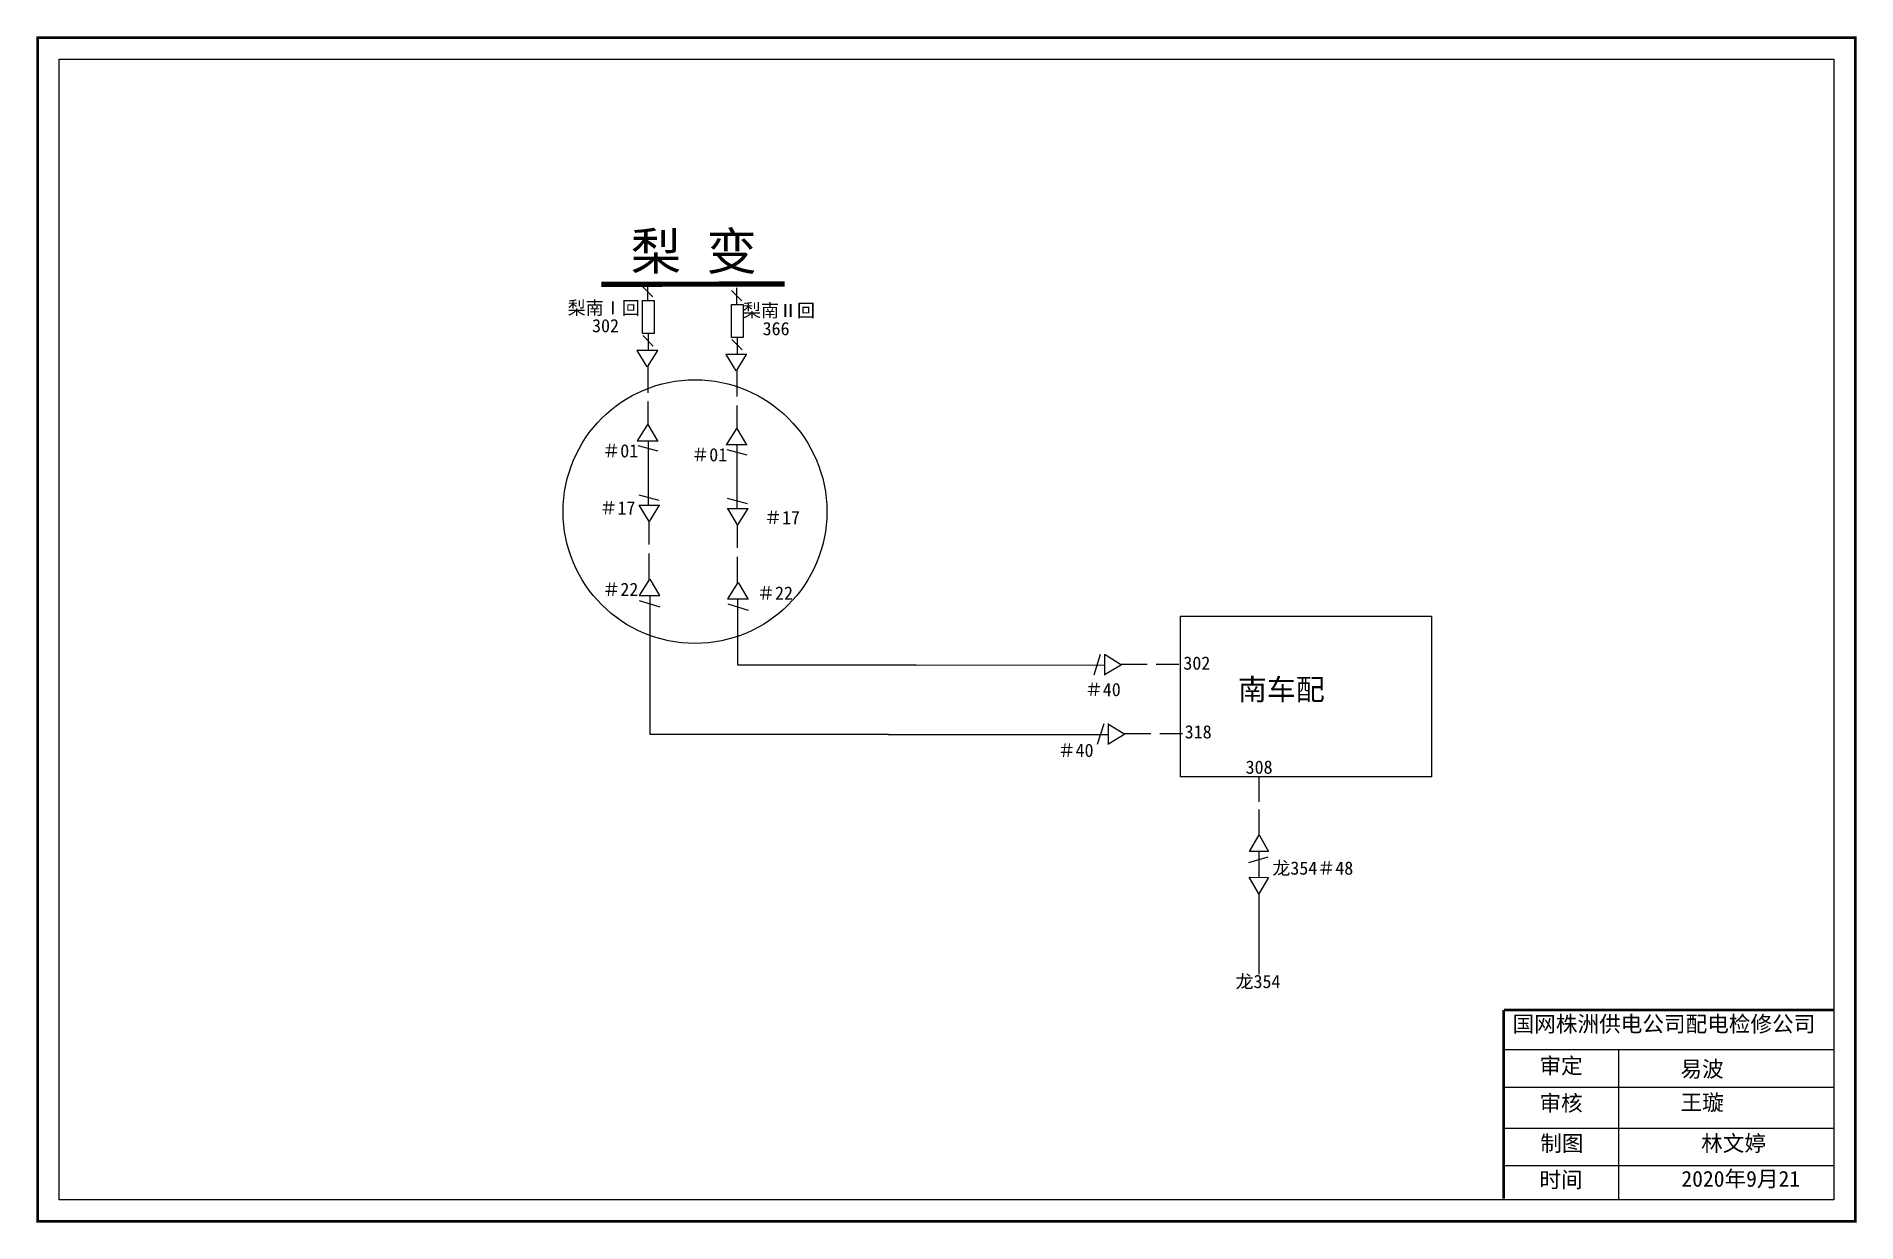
# Model space of a CAD drawing. Extents: x 0 to 345, y 0 to 224.
import ezdxf

# ---------------------------------------------------------------- set-up
doc = ezdxf.new("R2010")
doc.units = 0
doc.header["$LTSCALE"] = 0.774411
doc.linetypes.add('ACAD_ISO02W100', pattern=[15, 12, -3])
doc.layers.get('0').update_dxf_attribs({"linetype": 'CONTINUOUS'})
doc.styles.get("Standard").update_dxf_attribs({"font": '', "height": 2.5})
doc.styles.add('字体', font='simkai_0.ttf', dxfattribs={"height": 2.5})
doc.styles.get('Standard').set_extended_font_data('SimSun')

msp = doc.modelspace()

# ---------------------------------------------------------------- linework, layer by layer
at = {"linetype": 'Continuous'}
for p, q in [((116.69, 174.88), (114.71, 176.86)), ((133.53, 174.13), (131.55, 176.11)), ((116.78, 165.58), (114.8, 167.56)), ((115.79, 167.9), (115.8, 164.76)), ((133.62, 164.83), (131.64, 166.81)), ((132.64, 167.15), (132.64, 164.01)), ((113.66, 164.77), (117.61, 164.77)), ((115.6, 161.66), (113.75, 164.74)), ((117.54, 164.74), (115.6, 161.66)), ((130.5, 164.02), (134.45, 164.02)), ((132.44, 160.91), (130.59, 163.99)), ((134.38, 163.99), (132.44, 160.91)), ((115.72, 161.68), (115.72, 156.75)), ((132.57, 160.94), (132.57, 156)), ((115.72, 155.05), (115.72, 150.77)), ((132.57, 154.31), (132.57, 150.02)), ((113.79, 147.63), (115.73, 150.71)), ((115.73, 150.71), (117.58, 147.63)), ((130.64, 146.88), (132.57, 149.96)), ((132.57, 149.96), (134.42, 146.88)), ((117.67, 147.6), (113.72, 147.6)), ((113.82, 146.76), (117.63, 145.76)), ((134.51, 146.85), (130.57, 146.85)), ((130.66, 146.02), (134.47, 145.01)), ((114.03, 135.49), (117.98, 135.49)), ((117.88, 136.32), (114.07, 137.33)), ((115.97, 132.37), (114.12, 135.46)), ((117.9, 135.46), (115.97, 132.37)), ((130.77, 134.86), (134.72, 134.86)), ((134.62, 135.69), (130.81, 136.7)), ((132.71, 131.75), (130.86, 134.83)), ((134.65, 134.83), (132.71, 131.75)), ((115.97, 128.03), (115.97, 132.32)), ((132.72, 127.41), (132.72, 131.69)), ((115.97, 121.4), (115.97, 126.34)), ((132.72, 120.78), (132.72, 125.71)), ((114.16, 118.35), (116.1, 121.43)), ((116.1, 121.43), (117.95, 118.35)), ((130.91, 117.72), (132.84, 120.8)), ((132.84, 120.8), (134.69, 117.72)), ((118.04, 118.32), (114.09, 118.32)), ((134.78, 117.69), (130.83, 117.69)), ((277.77, 32.44), (340.14, 32.44)), ((299.42, 32.44), (299.42, 4.1)), ((277.77, 25.34), (340.14, 25.34)), ((277.77, 17.59), (340.14, 17.59)), ((277.77, 10.49), (340.14, 10.49))]:
    msp.add_line(p, q, dxfattribs=at)
at = {"linetype": 'ACAD_ISO02W100'}
for p, q in [((115.72, 174.25), (115.73, 177.34)), ((132.56, 173.5), (132.57, 176.59))]:
    msp.add_line(p, q, dxfattribs=at)
at = {"color": 0, "linetype": 'Continuous'}
for p, q in [((115.89, 135.49), (115.88, 147.56)), ((132.63, 134.86), (132.62, 146.93)), ((114.11, 117.43), (118.02, 116.2)), ((116.16, 105.45), (116.16, 118.25)), ((130.85, 116.8), (134.76, 115.57)), ((201.36, 107.23), (200.13, 103.32)), ((202.25, 103.31), (202.25, 107.25)), ((202.28, 107.18), (205.36, 105.24)), ((116.19, 92.06), (116.19, 105.91)), ((166.47, 105.21), (202.15, 105.22)), ((205.36, 105.24), (202.28, 103.39)), ((205.34, 105.37), (210.27, 105.37)), ((211.97, 105.37), (216.25, 105.37)), ((202.03, 94.1), (200.8, 90.19)), ((202.92, 90.17), (202.92, 94.12)), ((202.95, 94.05), (206.03, 92.11)), ((161.31, 92.06), (116.19, 92.06)), ((161.24, 92.08), (202.82, 92.09)), ((206.03, 92.11), (202.95, 90.26)), ((206, 92.24), (210.94, 92.24)), ((212.63, 92.24), (216.92, 92.24)), ((231.39, 84.01), (231.39, 79.3)), ((231.39, 77.87), (231.39, 73.14)), ((229.59, 69.92), (231.41, 73.07)), ((231.41, 73.07), (233.22, 69.91)), ((233.22, 69.91), (229.59, 69.92)), ((231.39, 69.96), (231.39, 65.08)), ((229.51, 67.87), (233.17, 68.89)), ((229.55, 65.05), (233.19, 65.03)), ((231.37, 61.89), (229.55, 65.05)), ((233.19, 65.03), (231.37, 61.89)), ((231.39, 61.9), (231.39, 46.72))]:
    msp.add_line(p, q, dxfattribs=at)
at = {"color": 1, "linetype": 'Continuous'}
for p, q in [((132.78, 105.21), (132.78, 117.63)), ((166.54, 105.21), (132.78, 105.21))]:
    msp.add_line(p, q, dxfattribs=at)
at = {"linetype": 'Continuous', "const_width": 0.5}
msp.add_lwpolyline([(0.28, 223.92), (344.25, 223.92), (344.25, -0.05), (0.28, -0.05)], close=True, dxfattribs=at)
at = {"linetype": 'Continuous'}
for points in [[(4.32, 219.87), (340.21, 219.87), (340.21, 4), (4.32, 4)], [(116.93, 174.2), (116.93, 167.94), (114.71, 167.94), (114.71, 174.2)], [(133.77, 173.45), (133.77, 167.19), (131.55, 167.19), (131.55, 173.45)]]:
    msp.add_lwpolyline(points, close=True, dxfattribs=at)
for points, const_width in [([(141.65, 177.3), (106.91, 177.27)], 1), ([(277.73, 39.95), (277.73, 4.22)], 0.5), ([(277.77, 39.95), (340.14, 39.95)], 0.5)]:
    msp.add_lwpolyline(points, dxfattribs=dict(at, const_width=const_width))
at = {"color": 0, "linetype": 'Continuous'}
msp.add_lwpolyline([(216.55, 114.47), (264.07, 114.47), (264.07, 84.03), (216.55, 84.03)], close=True, dxfattribs=at)
at = {"color": 1, "linetype": 'Continuous'}
msp.add_circle((124.67, 134.25), 24.96, dxfattribs=at)

# ---------------------------------------------------------------- texts
at = {"linetype": 'Continuous', "attachment_point": 1, "style": '字体'}
for s, insert, char_height, width in [('梨 变', (112.51, 187.01), 7, 28.4432), ('国网株洲供电公司配电检修公司', (279.4, 38.8), 3, 82.0179), ('审定', (284.47, 30.89), 3, 23.4615), ('易波', (311.16, 30.27), 3, 23.4615), ('审核', (284.47, 23.82), 3, 23.4615), ('王璇', (311.19, 23.95), 3, 33.0539), ('制图', (284.63, 16.2), 3, 23.4615), ('林文婷', (315.08, 16.2), 3, 23.4615), ('时间', (284.47, 9.32), 3, 23.4615), ('2020年9月21', (311.34, 9.49), 3, 23.4615)]:
    msp.add_mtext(s, dxfattribs=dict(at, insert=insert, char_height=char_height, width=width))
at = {"color": 0, "linetype": 'Continuous', "char_height": 2.5, "width": 14.1263, "attachment_point": 1, "style": '字体'}
for s, insert in [('梨南{\\f\uffbfﾬￌ￥_GB2312|b0|i0|c134|p32;Ⅰ回}', (100.57, 174.05)), ('梨南{\\f\uffbfﾬￌ￥_GB2312|b0|i0|c134|p32;Ⅱ回}', (133.74, 173.56))]:
    msp.add_mtext(s, dxfattribs=dict(at, insert=insert))
at = {"color": 0, "linetype": 'Continuous', "attachment_point": 1}
for s, insert, char_height, width in [('302', (105.18, 170.68), 2.5, 5.6554), ('366', (137.46, 170.12), 2.5, 3.2313), ('302', (217.09, 106.83), 2.5, 28.8333), ('＃40', (198.43, 101.82), 2.5, 28.8333), ('{\\fKaiTi_GB2312|b0|i0|c134|p49;南车配}', (227.41, 102.6), 4.0169, 46.3288), ('318', (217.34, 93.82), 2.5, 28.8333), ('＃40', (193.28, 90.32), 2.5, 28.8333), ('308', (228.87, 87.14), 2.5, 28.8333), ('龙354＃48', (233.92, 68.04), 2.5, 28.8333), ('龙354', (226.96, 46.58), 2.5, 28.8333)]:
    msp.add_mtext(s, dxfattribs=dict(at, insert=insert, char_height=char_height, width=width))
at = {"linetype": 'Continuous', "char_height": 2.5, "width": 28.8333, "attachment_point": 1}
for insert in [(107.11, 147.01), (123.95, 146.26)]:
    msp.add_mtext('＃01', dxfattribs=dict(at, insert=insert))
at = {"color": 1, "linetype": 'Continuous', "char_height": 2.5, "width": 28.8333, "attachment_point": 1}
for s, insert in [('＃17', (106.58, 136.19)), ('＃17', (137.73, 134.36)), ('＃22', (107.13, 120.78)), ('＃22', (136.4, 120.08))]:
    msp.add_mtext(s, dxfattribs=dict(at, insert=insert))

doc.saveas('drawing.dxf')
